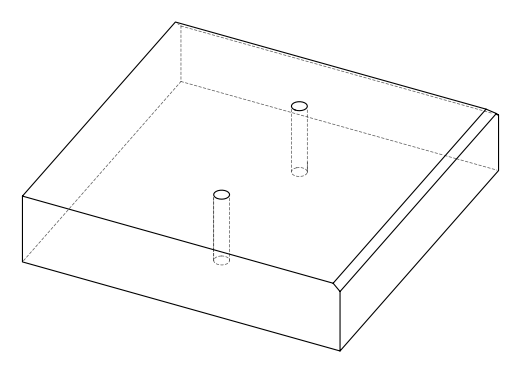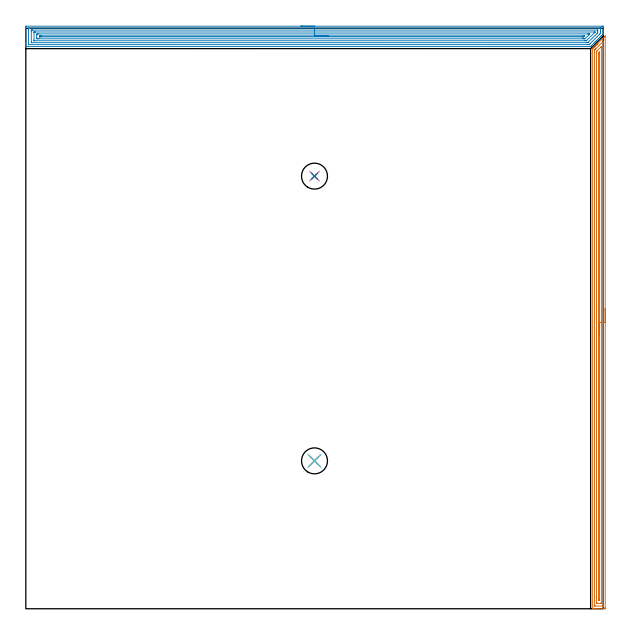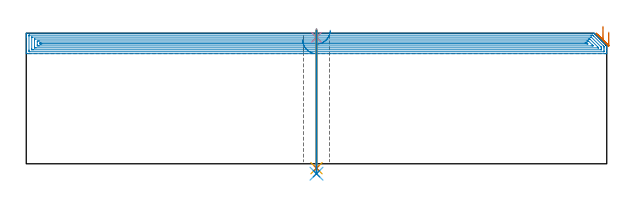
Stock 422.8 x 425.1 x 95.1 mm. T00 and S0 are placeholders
(PLAN: 8 operations, 5 tool changes, 35.6 min)
(1 AREA_MILL | FG_CHAMFER_SURFACE | UGT0205_001 | 13.46 min | 17949 mm3)
(2 AREA_MILL_1 | FG_CHAMFER_SURFACE_1 | UGT0205_001 | 20.37 min | 46477 mm3)
(3 SPOT_DRILL | STEP1HOLE | NXT0321_9005460120000 | 0.05 min | 183 mm3)
(4 SPOT_DRILL_1 | STEP1HOLE_1 | NXT0321_9005460120000 | 0.05 min | 183 mm3)
(5 DRILL_THROUGH_HOLE_INTO_CENTER | STEP1HOLE | NXT0301_065 | 0.4 min | 6433 mm3)
(6 DRILL_TO_ENLARGE_THROUGH_HOLE | STEP1HOLE | UGT0301_048 | 0.42 min | 20304 mm3)
(7 DRILL_THROUGH_HOLE_INTO_CENTER_1 | STEP1HOLE_1 | NXT0301_065 | 0.4 min | 6434 mm3)
(8 DRILL_TO_ENLARGE_THROUGH_HOLE_1 | STEP1HOLE_1 | UGT0301_048 | 0.42 min | 20308 mm3)
(TOOL UGT0205_001 | Chamfer Mill 20 x 3 x 45 deg. | D20 FL50 Z2)
(TOOL NXT0321_9005460120000 | NC Spot Drill, 142deg, 12mm, Carbide, Uncoated | D12 PA142 FL30 Z2)
(TOOL NXT0301_065 | Carbide Drill 9.4mm [860.1-0940-075A1-MM 2214] | D9.4 PA140 FL98 Z2)
(TOOL UGT0301_048 | Twist Drill 19 mm | D19 PA118 FL135 Z2)
(OP 1 AREA_MILL)
G17 G21 G94 G90
T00 M6
G54
G17 G0 G90 X424.3 Y219.7 S1061 M3
G43 Z105.1 H0
Z95.9
G94 G1 Y219.662 Z95.028 F250.
Y219.548 Z94.163
Y219.359 Z93.312
Y219.097 Z92.48
Y218.763 Z91.674
Y218.36 Z90.9
Y217.891 Z90.164
Y217.36 Z89.472
Y216.771 Z88.829
Y216.128 Z88.24
Y215.436 Z87.708
Y214.7 Z87.24
Y213.926 Z86.837
Y213.12 Z86.503
Y212.288 Z86.241
Y211.436 Z86.052
Y210.572 Z85.938
Y209.7 Z85.9
Y0.923
X424.299 Y0.62 Z85.901
X424.293 Y0.036 Z85.904
X424.292 Y0.007 Z85.906
X423.711 Y0.004 Z86.487
X423.092 Y0. Z87.105
X418.363 Z91.832
X416.926 Z93.27
X416.58 Z93.615
X415.557 Z94.643
X415.153 Y0.008 Z95.038
X415.102 Y0.01 Z95.088
X415.1 Y0.173 Z95.1
Y409.845
X415.105 Y410.203 Z95.091
X415.23 Y410.332 Z94.967
X415.689 Y410.791 Z94.508
X415.74 Y410.841 Z94.459
X415.936 Y411.036 Z94.263
X415.986 Y411.088 Z94.211
X416.037 Y411.137 Z94.162
X416.233 Y411.334 Z93.966
X416.283 Y411.385 Z93.914
X416.333 Y411.434 Z93.866
X416.531 Y411.632 Z93.668
X416.58 Y411.682 Z93.617
X416.629 Y411.73 Z93.569
X416.829 Y411.93 Z93.37
X416.878 Y411.979 Z93.319
X416.926 Y412.026 Z93.273
X417.127 Y412.227 Z93.072
X417.175 Y412.276 Z93.022
X417.222 Y412.323 Z92.977
X417.425 Y412.525 Z92.774
X417.472 Y412.573 Z92.725
X417.519 Y412.619 Z92.68
X417.723 Y412.823 Z92.476
X417.769 Y412.87 Z92.428
X417.815 Y412.915 Z92.384
X418.02 Y413.121 Z92.179
X418.066 Y413.167 Z92.131
X418.111 Y413.212 Z92.088
X418.318 Y413.419 Z91.881
X418.363 Y413.464 Z91.834
X418.408 Y413.508 Z91.791
X418.616 Y413.717 Z91.583
X418.66 Y413.761 Z91.537
X418.704 Y413.804 Z91.495
X418.914 Y414.014 Z91.285
X423.711 Y418.812 Z86.487
X423.803 Y418.903 Z86.397
X423.977 Y419.078 Z86.222
X424.156 Y419.258 Z86.041
X424.279 Y419.375 Z85.919
X424.295 Y419.383 Z85.903
X424.299 Y419.375 Z85.899
X424.3 Y209.7 Z85.9
X422.886 Z87.314
X422.885 Y2.274 Z87.315
X422.883 Y2.141 Z87.317
X422.88 Y2.054 Z87.32
X422.876 Y2.008 Z87.324
X422.869 Y2.007 Z87.331
X422.82 Y2.004 Z87.38
X422.334 Y2. Z87.866
X416.985 Y2.001 Z93.215
X416.58 Y2.008 Z93.62
X416.529 Y2.01 Z93.671
X416.52 Y2.208 Z93.68
X416.516 Y2.341 Z93.684
X416.515 Y2.407 Z93.685
X416.514 Y2.474 Z93.686
Y408.058
X416.515 Y408.951 Z93.685
X416.517 Y409.015 Z93.683
X416.521 Y409.083 Z93.679
X416.531 Y409.17 Z93.669
X416.58 Y409.223 Z93.62
X416.888 Y409.536 Z93.312
X417.194 Y409.845 Z93.006
X417.333 Y409.984 Z92.867
X422.688 Y415.338 Z87.512
X422.82 Y415.467 Z87.38
X422.865 Y415.508 Z87.335
X422.875 Y415.515 Z87.325
X422.879 Y415.492 Z87.321
X422.882 Y415.405 Z87.318
X422.885 Y415.272 Z87.315
X422.886 Y415.206 Z87.314
Y209.7
X421.472 Z88.728
X421.471 Y4.194 Z88.729
X421.47 Y4.085 Z88.73
X421.467 Y4.032 Z88.733
X421.465 Y4.013 Z88.735
X421.424 Y4.01 Z88.776
X421.229 Y4.002 Z88.971
X418.557 Y4. Z91.643
X418.363 Y4.001 Z91.837
X418.169 Y4.002 Z92.031
X418.04 Y4.006 Z92.16
X417.943 Y4.01 Z92.257
X417.935 Y4.051 Z92.265
X417.933 Y4.194 Z92.267
X417.93 Y4.629 Z92.27
X417.928 Y8.658 Z92.272
X417.929 Y407.164 Z92.271
X417.93 Y407.598 Z92.27
X417.934 Y408.058 Z92.266
X417.935 Y408.108 Z92.265
X417.963 Y408.152 Z92.237
X418.028 Y408.223 Z92.172
X418.112 Y408.31 Z92.088
X418.363 Y408.564 Z91.837
X418.556 Y408.757 Z91.644
X421.037 Y411.238 Z89.163
X421.431 Y411.632 Z88.769
X421.445 Y411.644 Z88.755
X421.454 Y411.65 Z88.746
X421.463 Y411.652 Z88.737
X421.466 Y411.646 Z88.734
X421.468 Y411.632 Z88.732
X421.471 Y411.381 Z88.729
X421.472 Y411.196 Z88.728
Y209.7
X420.057 Z90.143
Y6.875
X420.056 Y6.158 Z90.144
X420.054 Y6.073 Z90.146
X420.051 Y6.022 Z90.149
X420.043 Y6.01 Z90.157
X420.02 Y6.007 Z90.18
X419.913 Y6.003 Z90.287
X419.7 Y6.001 Z90.5
X419.487 Y6.003 Z90.713
X419.38 Y6.007 Z90.82
X419.357 Y6.01 Z90.843
X419.35 Y6.022 Z90.85
X419.348 Y6.07 Z90.852
X419.343 Y6.786 Z90.857
Y406.359
X419.348 Y407.07 Z90.852
X419.366 Y407.106 Z90.834
X419.417 Y407.164 Z90.783
X419.496 Y407.245 Z90.704
X419.785 Y407.526 Z90.415
X420.05 Y407.78 Z90.15
X420.056 Y407.254 Z90.144
X420.057 Y407.164 Z90.143
Y209.7
Y208.828 Z90.181
Y207.963 Z90.295
Y207.112 Z90.483
Y206.28 Z90.746
Y205.474 Z91.08
Y204.7 Z91.482
Y203.964 Z91.951
Y203.272 Z92.482
Y202.629 Z93.072
Y202.04 Z93.715
Y201.508 Z94.407
Y201.04 Z95.143
Y200.637 Z95.916
Y200.303 Z96.722
Y200.041 Z97.554
Y199.852 Z98.406
Y199.738 Z99.271
Y199.7 Z100.143
G0 Z105.1
M5
M2
(OP 2 AREA_MILL_1)
G17 G21 G94 G90
T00 M6
G54
G17 G0 G90 X201.4 Y426.6 S1061 M3
G43 Z105.1 H0
Z90.2
G94 G1 X201.438 Z89.328 F250.
X201.552 Z88.464
X201.741 Z87.612
X202.003 Z86.78
X202.337 Z85.974
X202.74 Z85.2
X203.208 Z84.464
X203.74 Z83.772
X204.329 Z83.129
X204.972 Z82.54
X205.664 Z82.009
X206.4 Z81.54
X207.174 Z81.137
X207.98 Z80.803
X208.812 Z80.541
X209.664 Z80.352
X210.528 Z80.238
X211.4 Z80.2
X421.761
X422.185 Y426.599 Z80.201
X422.604 Y426.595 Z80.203
X422.79 Y426.591 Z80.205
X422.8 Y426.182 Z80.614
Y424.424 Z82.37
Y422.998 Z83.798
Y422.666 Z84.129
Y422.002 Z84.798
Y421.572 Z85.227
X422.794 Y420.908 Z85.891
X422.791 Y420.9 Z85.899
X422.631 Y420.733 Z86.067
X422.449 Y420.549 Z86.251
X421.208 Y419.308 Z87.492
X421.051 Y419.15 Z87.647
X420.994 Y419.093 Z87.705
X420.369 Y418.469 Z88.331
X420.173 Y418.271 Z88.525
X419.53 Y417.63 Z89.17
X419.294 Y417.392 Z89.404
X418.691 Y416.791 Z90.009
X418.612 Y416.712 Z90.087
X418.415 Y416.513 Z90.283
X417.852 Y415.952 Z90.848
X417.719 Y415.818 Z90.98
X417.536 Y415.634 Z91.162
X417.012 Y415.112 Z91.687
X416.657 Y414.755 Z92.041
X416.071 Y414.169 Z92.628
X414.146 Y412.245 Z94.552
X414.065 Y412.165 Z94.635
X414.018 Y412.118 Z94.682
X413.681 Y411.782 Z95.016
X413.602 Y411.706 Z95.092
X413.253 Y411.7 Z95.1
X0.169
X0.01 Y411.706 Z95.093
X0. Y412.016 Z94.784
Y412.332 Z94.467
Y412.997 Z93.798
Y414.208 Z92.589
Y414.755 Z92.039
X0.001 Y425.577 Z81.22
X0.006 Y426.182 Z80.615
X0.01 Y426.592 Z80.206
X0.196 Y426.595 Z80.203
X0.615 Y426.6 Z80.2
X211.4
Y425.186 Z81.614
X420.398 Y425.185 Z81.615
X420.519
X420.759 Y425.18 Z81.62
X420.783 Y425.179 Z81.621
X420.79 Y425.166 Z81.634
X420.796 Y425.135 Z81.665
X420.798 Y425.104 Z81.696
X420.8 Y424.908 Z81.892
Y424.424 Z82.376
Y423.15 Z83.65
Y422.271 Z84.529
X420.797 Y421.787 Z85.013
X420.792 Y421.4 Z85.4
X420.784 Y421.345 Z85.455
X420.755 Y421.313 Z85.487
X420.678 Y421.232 Z85.568
X420.398 Y420.948 Z85.852
X413.253 Y413.803 Z92.997
X412.844 Y413.4 Z93.4
X412.678 Y413.239 Z93.561
X412.548 Y413.121 Z93.679
X412.36 Y413.117 Z93.683
X412.239 Y413.116 Z93.684
X411.467 Y413.114 Z93.686
X411.348
X2.402 Y413.115 Z93.685
X2.281
X2.041 Y413.12 Z93.68
X2.017 Y413.121 Z93.679
X2.01 Y413.134 Z93.666
X2.004 Y413.165 Z93.635
X2.002 Y413.196 Z93.604
X2. Y413.392 Z93.408
Y413.876 Z92.924
Y423.94 Z82.86
X2.003 Y424.424 Z82.376
X2.008 Y424.812 Z81.988
X2.025 Y425.179 Z81.621
X2.402 Y425.184 Z81.616
X2.522 Y425.185 Z81.615
X211.4 Y425.186 Z81.614
Y423.772 Z83.028
X418.612 Y423.771 Z83.029
X418.689 Y423.77 Z83.03
X418.749 Y423.768 Z83.032
X418.782 Y423.765 Z83.035
X418.79 Y423.729 Z83.071
X418.796 Y423.545 Z83.255
X418.799 Y423.361 Z83.439
Y422.666 Z84.134
X418.798 Y422.484 Z84.316
X418.778 Y421.787 Z85.013
X418.699 Y421.702 Z85.098
X418.612 Y421.612 Z85.188
X411.755 Y414.755 Z92.045
X411.611 Y414.613 Z92.187
X411.558 Y414.567 Z92.233
X411.52 Y414.536 Z92.264
X411.467 Y414.534 Z92.266
X410.803 Y414.529 Z92.271
X4.188
X4.111 Y414.53 Z92.27
X4.051 Y414.532 Z92.268
X4.018 Y414.535 Z92.265
X4.01 Y414.571 Z92.229
X4.004 Y414.755 Z92.045
X4.001 Y414.939 Z91.861
X4. Y422.851 Z83.949
X4.005 Y423.545 Z83.255
X4.008 Y423.723 Z83.077
X4.023 Y423.765 Z83.035
X4.073 Y423.767 Z83.033
X4.188 Y423.769 Z83.031
X4.851 Y423.771 Z83.029
X5.081 Y423.772 Z83.028
X211.4
Y422.357 Z84.443
X416.247
X416.557 Y422.356 Z84.444
X416.681 Y422.354 Z84.446
X416.753 Y422.35 Z84.45
X416.788 Y422.346 Z84.454
X416.789 Y422.326 Z84.474
X416.786 Y422.277 Z84.523
X416.765 Y422.226 Z84.574
X416.577 Y422.032 Z84.768
X416.337 Y421.787 Z85.013
X410.82 Y416.27 Z90.53
X410.574 Y416.027 Z90.773
X410.49 Y415.951 Z90.849
X410.416 Y415.948 Z90.852
X410.258 Y415.945 Z90.855
X409.681 Y415.943 Z90.857
X409.367
X6.553
X6.135 Y415.945 Z90.855
X6.05 Y415.947 Z90.853
X6.017 Y415.949 Z90.851
X6.01 Y415.986 Z90.814
X6.007 Y416.086 Z90.714
X6. Y416.487 Z90.313
Y421.787 Z85.013
X6.004 Y422.214 Z84.586
X6.007 Y422.32 Z84.48
X6.01 Y422.343 Z84.457
X6.028 Y422.35 Z84.45
X6.095 Y422.353 Z84.447
X6.29 Y422.356 Z84.444
X6.867 Y422.357 Z84.443
X7.181
X211.4
Y420.943 Z85.857
X411.431
X412.325 Y420.942 Z85.858
X412.36 Y420.941 Z85.859
X412.998 Y420.908 Z85.892
X412.685 Y420.588 Z86.212
X412.36 Y420.258 Z86.542
X409.681 Y417.58 Z89.22
X409.584 Y417.487 Z89.313
X409.482 Y417.392 Z89.408
X408.821 Y417.359 Z89.441
X408.787 Y417.358 Z89.442
X407.93 Y417.357 Z89.443
X9.582
X8.688 Y417.358 Z89.442
X8.654 Y417.359 Z89.441
X8.01 Y417.392 Z89.408
X8.001 Y418.034 Z88.766
X8. Y420.029 Z86.771
X8.003 Y420.669 Z86.131
X8.01 Y420.908 Z85.892
X8.62 Y420.941 Z85.859
X8.654 Y420.942 Z85.858
X9.511 Y420.943 Z85.857
X211.4
Y419.529 Z87.271
X408.403 Y419.528 Z87.272
X408.787 Y419.526 Z87.274
X409.153 Y419.522 Z87.278
X408.787 Y419.135 Z87.665
X408.489 Y418.848 Z87.952
X408.402 Y418.778 Z88.022
X408.275 Y418.775 Z88.025
X407.894 Y418.772 Z88.028
X407.386 Y418.771 Z88.029
X407.001
X10.825
X10.44 Y418.773 Z88.027
X10.056 Y418.777 Z88.023
X10.013 Y418.778 Z88.022
X10.008 Y418.814 Z87.986
X10.003 Y418.89 Z87.91
X10.001 Y419.006 Z87.794
X10. Y419.15 Z87.65
X10.003 Y419.367 Z87.433
X10.006 Y419.475 Z87.325
X10.01 Y419.522 Z87.278
X10.06 Y419.524 Z87.276
X10.44 Y419.527 Z87.273
X10.948 Y419.529 Z87.271
X11.333
X211.4
X212.272 Z87.309
X213.136 Z87.423
X213.988 Z87.612
X214.82 Z87.874
X215.626 Z88.208
X216.4 Z88.611
X217.136 Z89.08
X217.828 Z89.611
X218.471 Z90.2
X219.06 Z90.843
X219.592 Z91.535
X220.06 Z92.271
X220.463 Z93.045
X220.797 Z93.851
X221.059 Z94.683
X221.248 Z95.535
X221.362 Z96.4
X221.4 Z97.271
G0 Z105.1
M5
M2
(OP 3 SPOT_DRILL)
G17 G21 G94 G90
T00 M6
G54
G17 G0 G90 X211.4 Y108.3 S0 M3
G43 Z105.1 H0
G94 G81 G98 Z92.1 F250. R98.1
G80
M5
M2
(OP 4 SPOT_DRILL_1)
G17 G21 G94 G90
T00 M6
G54
G17 G0 G90 X211.4 Y316.8 S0 M3
G43 Z105.1 H0
G94 G81 G98 Z92.1 F250. R98.1
G80
M5
M2
(OP 5 DRILL_THROUGH_HOLE_INTO_CENTER)
G17 G21 G94 G90
T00 M6
G54
G17 G0 G90 X211.4 Y108.3 S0 M3
G43 Z105.1 H1
G94 G73 G98 Z-3.211 F250. Q8.937 R97.1
G80
M5
M2
(OP 6 DRILL_TO_ENLARGE_THROUGH_HOLE)
G17 G21 G94 G90
T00 M6
G54
G17 G0 G90 X211.4 Y108.3 S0 M3
G43 Z105.1 H0
G94 G73 G98 Z-7.208 F250. Q17.051 R97.1
G80
M5
M2
(OP 7 DRILL_THROUGH_HOLE_INTO_CENTER_1)
G17 G21 G94 G90
T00 M6
G54
G17 G0 G90 X211.4 Y316.8 S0 M3
G43 Z105.1 H1
G94 G73 G98 Z-3.211 F250. Q8.937 R97.1
G80
M5
M2
(OP 8 DRILL_TO_ENLARGE_THROUGH_HOLE_1)
G17 G21 G94 G90
T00 M6
G54
G17 G0 G90 X211.4 Y316.8 S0 M3
G43 Z105.1 H0
G94 G73 G98 Z-7.208 F250. Q17.051 R97.1
G80
M5
M2
